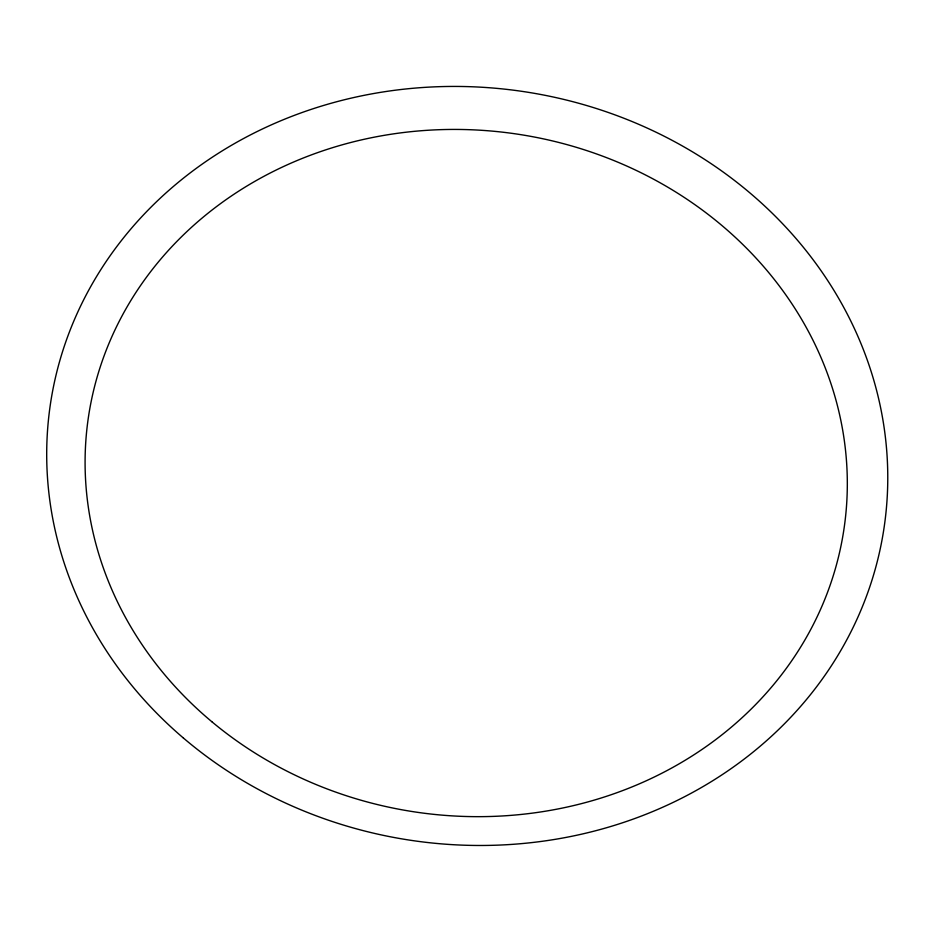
<?xml version="1.0" encoding="UTF-8"?>
<svg xmlns="http://www.w3.org/2000/svg" width="934" height="934" viewBox="0 0 934 934"><rect width="100%" height="100%" fill="white"/><g stroke="black" fill="none" stroke-linecap="round" stroke-linejoin="round"><path stroke-width="1.4" d="M183.379 738A421.386 378.585 8.3 0 0 877.878 559.104A421.386 378.585 8.3 0 0 340.431 100.755A421.386 378.585 8.3 0 0 183.379 738M211.785 721.678A381.901 342.766 8.3 0 0 839.164 554.131A381.901 342.766 8.3 0 0 347.646 143.322A381.901 342.766 8.3 0 0 211.785 721.678"/></g></svg>
